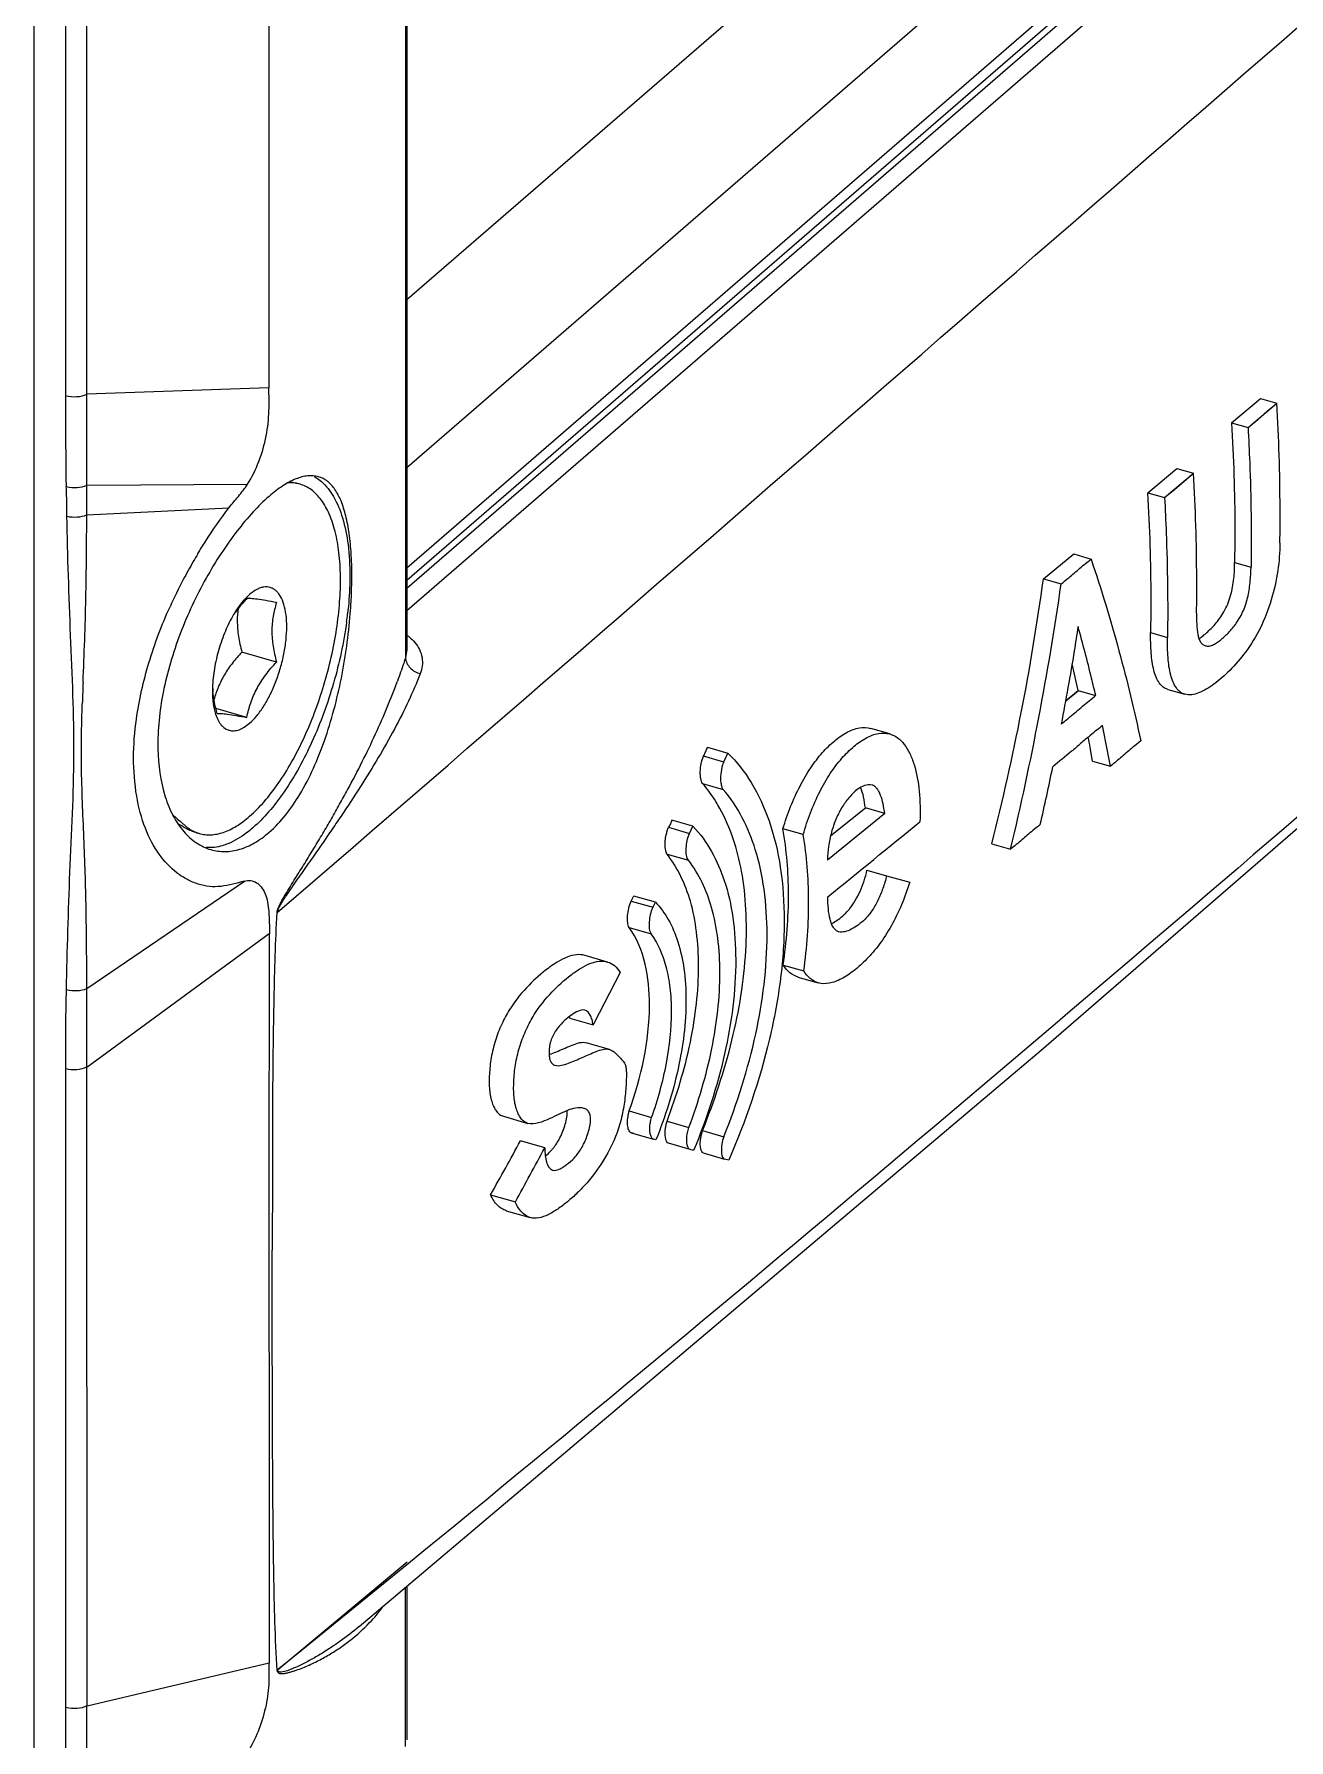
# Model space of a CAD drawing. Header units: millimetres. Extents: x 0 to 3564, y 0 to 2520.
# Drawn here: x 1889.78 to 1924.06, y 1942.42 to 1989.01 of the extents above; entities that cross this region are included whole.
import ezdxf

# ---------------------------------------------------------------- set-up
doc = ezdxf.new("R2010")
doc.units = ezdxf.units.MM
doc.layers.get('0').update_dxf_attribs({"lineweight": 13})

msp = doc.modelspace()

# ---------------------------------------------------------------- linework, layer by layer
for p, q in [((1890.65, 1979.136), (1890.649, 2070.501)), ((1891.223, 1979.179), (1891.224, 2070.544)), ((1889.782, 1934.099), (1889.782, 2070.065)), ((1896.199, 2069.657), (1896.196, 1979.356)), ((1899.929, 2064.351), (1899.928, 1971.985)), ((1899.961, 2064.53), (1899.961, 1972.196)), ((1899.961, 1977.175), (1949.829, 2020.363)), ((1952.45, 2019.886), (1899.961, 1974.428)), ((1899.961, 1974.097), (1952.691, 2019.763)), ((1952.475, 2019.348), (1899.961, 1973.868)), ((1899.961, 1973.266), (1953.007, 2019.207)), ((1899.961, 1981.763), (1943.091, 2019.116)), ((1896.196, 1979.356), (1891.223, 1979.179)), ((1891.224, 1976.695), (1891.223, 1979.179)), ((1922.492, 1978.398), (1923.284, 1979.063)), ((1922.941, 1978.268), (1923.729, 1978.935)), ((1923.284, 1979.063), (1923.729, 1978.935)), ((1922.492, 1978.398), (1922.941, 1978.269)), ((1920.2, 1976.485), (1920.998, 1977.149)), ((1920.661, 1976.352), (1921.455, 1977.017)), ((1920.998, 1977.149), (1921.455, 1977.017)), ((1891.224, 1976.695), (1895.61, 1976.718)), ((1897.045, 1976.719), (1896.916, 1976.757)), ((1891.221, 1975.881), (1895.104, 1976.075)), ((1920.2, 1976.485), (1920.661, 1976.352)), ((1917.355, 1974.134), (1918.179, 1974.813)), ((1918.179, 1974.813), (1918.655, 1974.676)), ((1922.576, 1974.581), (1923.023, 1974.452)), ((1917.355, 1974.134), (1917.837, 1973.995)), ((1895.668, 1973.706), (1895.575, 1973.618)), ((1920.281, 1972.669), (1920.742, 1972.536)), ((1896.403, 1971.862), (1895.457, 1972.135)), ((1899.961, 1972.196), (1899.928, 1971.985)), ((1918.304, 1971.087), (1918.136, 1971.816)), ((1917.955, 1970.801), (1918.304, 1971.087)), ((1917.96, 1970.799), (1918.309, 1971.086)), ((1918.304, 1971.087), (1918.779, 1970.95)), ((1920.747, 1971.116), (1921.216, 1970.981)), ((1895.591, 1970.347), (1894.748, 1970.591)), ((1913.155, 1969.896), (1912.637, 1970.046)), ((1908.179, 1969.535), (1908.735, 1969.375)), ((1918.693, 1969.157), (1918.631, 1969.525)), ((1908.618, 1969.127), (1908.066, 1969.286)), ((1918.693, 1969.157), (1919.183, 1969.016)), ((1908.04, 1968.546), (1908.603, 1968.383)), ((1913.016, 1967.727), (1911.454, 1966.453)), ((1911.543, 1967.121), (1912.488, 1967.879)), ((1911.549, 1967.12), (1912.493, 1967.878)), ((1913.016, 1967.727), (1912.488, 1967.879)), ((1894.291, 1967.178), (1894.161, 1967.215)), ((1907.109, 1967.347), (1907.685, 1967.18)), ((1907.779, 1967.375), (1907.205, 1967.541)), ((1907.685, 1967.18), (1907.779, 1967.375)), ((1910.791, 1967.149), (1910.238, 1967.308)), ((1915.946, 1966.898), (1916.456, 1966.751)), ((1907.071, 1966.614), (1907.653, 1966.446)), ((1891.222, 1962.944), (1895.527, 1965.878)), ((1912.533, 1966.177), (1913.065, 1966.024)), ((1913.065, 1966.024), (1913.699, 1965.851)), ((1906.095, 1965.333), (1906.689, 1965.162)), ((1906.757, 1965.298), (1906.16, 1965.47)), ((1891.218, 1960.794), (1896.204, 1964.444)), ((1906.036, 1964.611), (1906.641, 1964.436)), ((1905.448, 1963.668), (1904.832, 1963.846)), ((1910.246, 1963.586), (1910.807, 1963.424)), ((1905.789, 1963.384), (1905.067, 1961.985)), ((1910.648, 1963.257), (1911.2, 1963.098)), ((1891.222, 1960.792), (1891.222, 1962.944)), ((1904.412, 1962.138), (1904.408, 1962.179)), ((1904.412, 1962.138), (1905.049, 1961.954)), ((1905.067, 1961.985), (1905.049, 1961.954)), ((1905.495, 1961.28), (1904.865, 1961.462)), ((1890.651, 1943.301), (1890.647, 1960.749)), ((1891.231, 1943.342), (1891.218, 1960.794)), ((1902.602, 1959.453), (1903.27, 1959.26)), ((1906.036, 1959.599), (1906.651, 1959.422)), ((1907.05, 1959.236), (1907.071, 1959.321)), ((1907.071, 1959.321), (1907.668, 1959.148)), ((1906.09, 1959.004), (1906.701, 1958.828)), ((1906.16, 1958.985), (1906.09, 1959.004)), ((1906.769, 1958.809), (1906.701, 1958.828)), ((1908.017, 1958.977), (1908.04, 1959.062)), ((1908.04, 1959.062), (1908.623, 1958.894)), ((1903.732, 1958.591), (1903.068, 1958.783)), ((1907.702, 1958.547), (1907.109, 1958.718)), ((1907.797, 1958.52), (1907.702, 1958.547)), ((1908.06, 1958.451), (1908.641, 1958.283)), ((1908.757, 1958.251), (1908.641, 1958.283)), ((1902.253, 1957.311), (1902.928, 1957.116)), ((1902.678, 1956.875), (1903.336, 1956.686)), ((1896.195, 1955.797), (1896.196, 1955.172)), ((1896.197, 1955.798), (1896.197, 1955.117)), ((1896.287, 1955.117), (1896.288, 1955.676)), ((1896.288, 1955.117), (1896.288, 1955.797)), ((1896.288, 1955.676), (1896.288, 1955.797)), ((1896.196, 1955.172), (1896.196, 1955.116)), ((1899.973, 1947.271), (1896.423, 1944.319)), ((1900.008, 1947.237), (1898.356, 1945.89)), ((1899.928, 1942.242), (1899.928, 1946.587)), ((1899.96, 1946.614), (1899.96, 1942.42)), ((1898.356, 1945.89), (1897.073, 1944.849)), ((1898.663, 1945.517), (1898.662, 1945.516)), ((1897.073, 1944.849), (1896.422, 1944.323)), ((1896.201, 1944.52), (1891.231, 1943.342)), ((1891.22, 1940.633), (1891.224, 1943.345))]:
    msp.add_line(p, q)
for points in [[(1898.662, 1945.516), (1917.287, 1961.263), (1940.703, 1981.539)], [(1922.941, 1978.268), (1923.206, 1978.49), (1923.464, 1978.713), (1923.729, 1978.935)], [(1920.661, 1976.352), (1920.929, 1976.573), (1921.187, 1976.797), (1921.455, 1977.017)]]:
    msp.add_lwpolyline(points)
for centre, radius, start, end in [((1669.922, 1977.054), 221.302, 359.69628, 359.90705), ((1896.785, 1975.815), 0.941, 73.9237, 82.0258), ((1906.767, 1967.31), 14.593, 149.0273, 150.0021), ((1906.667, 1967.366), 14.479, 149.9978, 152.2207), ((1905.956, 1967.732), 13.679, 152.1863, 155.6434), ((1897.706, 1972.984), 2.375, 171.7871, 180.0186), ((1884.425, 1974.29), 14.038, 355.456, 356.8494), ((1897.931, 1971.563), 3.135, 147.8011, 149.3992), ((1897.919, 1971.287), 3.273, 143.6375, 145.2029), ((1887.917, 1974.371), 10.496, 352.2728, 353.4771), ((1999.809, 1967.017), 108.774, 177.73616, 178.02341), ((1897.858, 1971.068), 3.205, 177.996, 179.9756), ((1897.349, 1971.315), 2.696, 182.7691, 185.1945), ((1897.444, 1971.323), 2.791, 185.1885, 185.7299), ((1878.523, 1961.681), 41.316, 10.2261, 11.7986), ((1903.278, 1966.861), 15.583, 9.845, 10.9197), ((1785.932, 2026.953), 135.63, 334.76395, 334.87953), ((1842.81, 1984.375), 76.362, 347.17295, 348.38505), ((1894.551, 1968.08), 0.938, 245.8876, 253.8828), ((1374.256, 2626.46), 851.78, 309.100541, 309.3194), ((1859.172, 1988.994), 53.158, 333.3639, 333.5276), ((1910.819, 1966.134), 1.601, 305.4505, 312.8928), ((1910.837, 1966.112), 1.573, 312.9416, 320.6883), ((2504.938, 1955.611), 608.65, 179.668935, 179.801614), ((1622.787, 2110.771), 319.514, 331.25558, 331.55684), ((2725.36, 1954.849), 829.073, 179.801694, 179.934502), ((1895.458, 1948.938), 4.813, 316.4678, 322.9949)]:
    msp.add_arc(centre, radius, start, end)
for points, knots in [([(1896.42, 1965.019), (1907.494, 1974.561), (1929.257, 1993.592), (1951.202, 2012.412), (1961.981, 2021.797)], [0, 0, 0, 0, 0.505642, 1, 1, 1, 1]), ([(1953.226, 1993.083), (1948.873, 1989.142), (1940.111, 1981.338), (1926.853, 1969.799), (1913.516, 1958.399), (1904.531, 1950.93), (1900.008, 1947.237)], [0, 0, 0, 0, 0.250755, 0.501046, 0.750609, 1, 1, 1, 1]), ([(1952.725, 1990.119), (1952.725, 1987.961), (1952.549, 1983.53), (1951.817, 1976.781), (1950.623, 1969.853), (1948.986, 1962.868), (1946.937, 1955.951), (1944.512, 1949.227), (1941.754, 1942.814), (1938.712, 1936.827), (1935.442, 1931.371), (1932, 1926.544), (1928.446, 1922.427), (1924.841, 1919.092), (1921.239, 1916.595), (1917.69, 1914.981), (1914.749, 1914.408), (1912.539, 1914.467), (1911.488, 1914.658), (1910.98, 1914.791)], [0, 0, 0, 0, 0.069479, 0.142599, 0.218345, 0.295649, 0.373382, 0.450412, 0.525621, 0.597945, 0.66641, 0.73017, 0.788559, 0.84115, 0.887857, 0.929064, 0.965806, 0.983089, 1, 1, 1, 1]), ([(1955.253, 1989.812), (1955.24, 1986.823), (1954.89, 1980.662), (1953.532, 1971.311), (1951.363, 1961.796), (1948.453, 1952.418), (1944.891, 1943.472), (1940.793, 1935.241), (1936.947, 1929.042), (1933.686, 1924.676), (1931.252, 1921.813), (1928.788, 1919.303), (1926.314, 1917.166), (1923.847, 1915.419), (1921.405, 1914.075), (1919.005, 1913.148), (1916.664, 1912.648), (1914.4, 1912.585), (1912.238, 1912.967), (1910.203, 1913.791), (1908.319, 1915.046), (1906.603, 1916.712), (1905.064, 1918.771), (1903.712, 1921.205), (1902.553, 1923.994), (1901.596, 1927.117), (1901.114, 1929.326), (1900.904, 1930.478)], [0, 0, 0, 0, 0.076465, 0.157645, 0.241524, 0.325929, 0.408671, 0.487642, 0.560938, 0.594967, 0.627031, 0.657019, 0.684869, 0.710582, 0.734236, 0.756007, 0.776187, 0.795201, 0.813591, 0.831977, 0.850979, 0.871144, 0.892894, 0.916525, 0.942214, 0.97004, 1, 1, 1, 1]), ([(1910.984, 1914.787), (1911.488, 1914.642), (1912.532, 1914.427), (1914.732, 1914.318), (1917.667, 1914.83), (1921.216, 1916.38), (1924.822, 1918.819), (1928.434, 1922.102), (1931.997, 1926.173), (1935.454, 1930.962), (1938.742, 1936.387), (1941.805, 1942.352), (1944.586, 1948.751), (1947.037, 1955.469), (1949.112, 1962.388), (1950.776, 1969.382), (1951.998, 1976.328), (1952.757, 1983.099), (1952.951, 1987.548), (1952.96, 1989.717)], [0, 0, 0, 0, 0.016924, 0.034174, 0.070738, 0.111676, 0.158085, 0.210392, 0.268537, 0.332113, 0.400462, 0.472745, 0.547989, 0.62513, 0.703046, 0.780599, 0.856652, 0.930128, 1, 1, 1, 1]), ([(1895.61, 1976.718), (1895.734, 1976.913), (1895.942, 1977.343), (1896.138, 1978.022), (1896.213, 1978.705), (1896.197, 1979.145), (1896.197, 1979.356)], [0, 0, 0, 0, 0.253033, 0.518637, 0.769341, 1, 1, 1, 1]), ([(1890.648, 1979.136), (1890.746, 1979.111), (1890.943, 1979.098), (1891.139, 1979.138), (1891.223, 1979.179)], [0, 0, 0, 0, 0.517437, 1, 1, 1, 1]), ([(1890.664, 1976.653), (1890.661, 1976.86), (1890.65, 1977.688), (1890.649, 1978.516), (1890.648, 1979.136)], [0, 0, 0, 0, 0.250519, 1, 1, 1, 1]), ([(1923.812, 1975.118), (1923.817, 1975.434), (1923.823, 1976.706), (1923.784, 1977.979), (1923.729, 1978.935)], [0, 0, 0, 0, 0.247984, 1, 1, 1, 1]), ([(1922.581, 1974.579), (1922.588, 1974.894), (1922.599, 1976.167), (1922.557, 1977.441), (1922.497, 1978.397)], [0, 0, 0, 0, 0.247656, 1, 1, 1, 1]), ([(1922.941, 1978.269), (1922.959, 1977.948), (1923.02, 1976.677), (1923.036, 1975.404), (1923.023, 1974.452)], [0, 0, 0, 0, 0.252117, 1, 1, 1, 1]), ([(1921.536, 1973.201), (1921.54, 1973.517), (1921.546, 1974.789), (1921.508, 1976.062), (1921.455, 1977.018)], [0, 0, 0, 0, 0.24803, 1, 1, 1, 1]), ([(1890.676, 1975.846), (1890.674, 1975.913), (1890.671, 1976.047), (1890.673, 1976.249), (1890.671, 1976.451), (1890.663, 1976.586), (1890.662, 1976.653)], [0, 0, 0, 0, 0.250042, 0.498825, 0.74863, 1, 1, 1, 1]), ([(1890.664, 1976.653), (1890.759, 1976.63), (1890.95, 1976.618), (1891.14, 1976.657), (1891.224, 1976.695)], [0, 0, 0, 0, 0.513677, 1, 1, 1, 1]), ([(1895.105, 1976.075), (1895.187, 1976.182), (1895.367, 1976.386), (1895.536, 1976.601), (1895.61, 1976.718)], [0, 0, 0, 0, 0.494306, 1, 1, 1, 1]), ([(1895.668, 1967.649), (1895.809, 1967.771), (1896.087, 1968.054), (1896.467, 1968.551), (1896.828, 1969.132), (1897.161, 1969.783), (1897.456, 1970.489), (1897.707, 1971.231), (1897.908, 1971.991), (1898.052, 1972.749), (1898.137, 1973.488), (1898.161, 1974.188), (1898.123, 1974.832), (1898.023, 1975.404), (1897.865, 1975.892), (1897.68, 1976.231), (1897.502, 1976.442), (1897.361, 1976.566), (1897.209, 1976.661), (1897.1, 1976.703), (1897.045, 1976.719)], [0, 0, 0, 0, 0.055389, 0.117513, 0.185555, 0.258364, 0.334558, 0.412611, 0.49092, 0.567871, 0.641906, 0.711591, 0.77569, 0.833268, 0.883821, 0.927483, 0.94707, 0.965448, 0.982953, 1, 1, 1, 1]), ([(1897.55, 1976.922), (1897.457, 1976.949), (1897.242, 1976.963), (1896.908, 1976.868), (1896.551, 1976.671), (1896.319, 1976.49), (1896.199, 1976.386)], [0, 0, 0, 0, 0.193042, 0.415759, 0.683355, 1, 1, 1, 1]), ([(1896.915, 1976.747), (1896.848, 1976.756), (1896.779, 1976.759), (1896.71, 1976.754), (1896.709, 1976.754)], [0, 0, 0, 0, 0.2256042, 0.229394, 0.229394, 0.229394, 0.229394]), ([(1897.428, 1976.933), (1897.446, 1976.923), (1897.517, 1976.882), (1897.584, 1976.833), (1897.631, 1976.792)], [0, 0, 0, 0, 0.244986, 1, 1, 1, 1]), ([(1898.442, 1973.519), (1898.465, 1973.949), (1898.472, 1974.569), (1898.399, 1975.35), (1898.31, 1975.836), (1898.184, 1976.244), (1898.02, 1976.569), (1897.811, 1976.805), (1897.637, 1976.897), (1897.55, 1976.922)], [0, 0, 0, 0, 0.348889, 0.500493, 0.634048, 0.748625, 0.845063, 0.926571, 1, 1, 1, 1]), ([(1897.631, 1976.792), (1897.763, 1976.677), (1898.001, 1976.363), (1898.237, 1975.769), (1898.379, 1975.036), (1898.407, 1974.503), (1898.407, 1974.219)], [0, 0, 0, 0, 0.190928, 0.419831, 0.690629, 1, 1, 1, 1]), ([(1896.199, 1976.386), (1896.047, 1976.254), (1895.742, 1975.952), (1895.137, 1975.228), (1894.429, 1974.132), (1893.735, 1972.653), (1893.268, 1971.084), (1893.105, 1969.57), (1893.253, 1968.413), (1893.557, 1967.663), (1893.846, 1967.229), (1894.197, 1966.909), (1894.472, 1966.778), (1894.61, 1966.738)], [0, 0, 0, 0, 0.054654, 0.116543, 0.25651, 0.408306, 0.559667, 0.699644, 0.820195, 0.872192, 0.918792, 0.960861, 1, 1, 1, 1]), ([(1894.255, 1974.82), (1894.322, 1974.933), (1894.588, 1975.362), (1894.877, 1975.778), (1895.105, 1976.075)], [0, 0, 0, 0, 0.259348, 1, 1, 1, 1]), ([(1920.286, 1972.667), (1920.292, 1972.983), (1920.303, 1974.255), (1920.263, 1975.528), (1920.205, 1976.484)], [0, 0, 0, 0, 0.247754, 1, 1, 1, 1]), ([(1920.661, 1976.352), (1920.679, 1976.032), (1920.738, 1974.761), (1920.755, 1973.488), (1920.742, 1972.536)], [0, 0, 0, 0, 0.252061, 1, 1, 1, 1]), ([(1890.666, 1962.917), (1890.688, 1963.987), (1890.744, 1966.125), (1890.927, 1969.348), (1890.77, 1972.588), (1890.699, 1974.759), (1890.676, 1975.846)], [0, 0, 0, 0, 0.248199, 0.496083, 0.747923, 1, 1, 1, 1]), ([(1890.68, 1975.845), (1890.771, 1975.823), (1890.956, 1975.812), (1891.138, 1975.847), (1891.221, 1975.881)], [0, 0, 0, 0, 0.51182, 1, 1, 1, 1]), ([(1891.12, 1971.314), (1891.135, 1971.695), (1891.167, 1972.457), (1891.207, 1973.979), (1891.217, 1975.121), (1891.221, 1975.881)], [0, 0, 0, 0, 0.250283, 0.500895, 1, 1, 1, 1]), ([(1923.812, 1975.118), (1923.809, 1974.865), (1923.771, 1974.337), (1923.595, 1973.548), (1923.3, 1972.793), (1922.907, 1972.147), (1922.472, 1971.642), (1922.1, 1971.315), (1921.808, 1971.117), (1921.554, 1970.987), (1921.337, 1970.946), (1921.216, 1970.981)], [0, 0, 0, 0, 0.144121, 0.300103, 0.458536, 0.603367, 0.72832, 0.836456, 0.884738, 0.928278, 1, 1, 1, 1]), ([(1917.836, 1973.995), (1917.905, 1974.052), (1918.028, 1974.148), (1918.196, 1974.291), (1918.394, 1974.468), (1918.552, 1974.59), (1918.655, 1974.676)], [0, 0, 0, 0, 0.252038, 0.438543, 0.623127, 1, 1, 1, 1]), ([(1918.655, 1974.676), (1918.931, 1973.847), (1919.433, 1972.203), (1919.836, 1970.532), (1920.009, 1969.706)], [0, 0, 0, 0, 0.508788, 1, 1, 1, 1]), ([(1898.407, 1974.219), (1898.407, 1974.135), (1898.401, 1973.787), (1898.375, 1973.441), (1898.345, 1973.179)], [0, 0, 0, 0, 0.241217, 1, 1, 1, 1]), ([(1921.776, 1972.306), (1921.806, 1972.297), (1921.874, 1972.293), (1921.977, 1972.324), (1922.082, 1972.383), (1922.23, 1972.494), (1922.419, 1972.668), (1922.64, 1972.932), (1922.834, 1973.269), (1922.951, 1973.663), (1923.008, 1974.063), (1923.021, 1974.325), (1923.023, 1974.452)], [0, 0, 0, 0, 0.034637, 0.07363, 0.118514, 0.168485, 0.278857, 0.404362, 0.550487, 0.708453, 0.858915, 1, 1, 1, 1]), ([(1922.04, 1972.892), (1922.132, 1972.998), (1922.261, 1973.176), (1922.393, 1973.447), (1922.469, 1973.676), (1922.521, 1973.91), (1922.556, 1974.139), (1922.574, 1974.362), (1922.575, 1974.509), (1922.576, 1974.581)], [0, 0, 0, 0, 0.230809, 0.36179, 0.497358, 0.630103, 0.757695, 0.880683, 1, 1, 1, 1]), ([(1896.683, 1972.828), (1896.683, 1972.936), (1896.672, 1973.141), (1896.618, 1973.421), (1896.539, 1973.619), (1896.457, 1973.743), (1896.389, 1973.814), (1896.315, 1973.867), (1896.233, 1973.902), (1896.145, 1973.917), (1896.054, 1973.912), (1895.959, 1973.888), (1895.823, 1973.828), (1895.729, 1973.759), (1895.668, 1973.706)], [0, 0, 0, 0, 0.176286, 0.330449, 0.460858, 0.517768, 0.569981, 0.618683, 0.665488, 0.712273, 0.760915, 0.81303, 0.86984, 1, 1, 1, 1]), ([(1915.946, 1966.898), (1916.241, 1968.088), (1916.786, 1970.486), (1917.183, 1972.914), (1917.355, 1974.134)], [0, 0, 0, 0, 0.498625, 1, 1, 1, 1]), ([(1916.456, 1966.751), (1916.742, 1967.944), (1917.255, 1970.35), (1917.662, 1972.775), (1917.837, 1973.995)], [0, 0, 0, 0, 0.498856, 1, 1, 1, 1]), ([(1892.575, 1970.304), (1892.648, 1970.825), (1892.89, 1971.873), (1893.27, 1972.877), (1893.494, 1973.373)], [0, 0, 0, 0, 0.491388, 1, 1, 1, 1]), ([(1895.575, 1973.618), (1895.521, 1973.563), (1895.415, 1973.439), (1895.323, 1973.305), (1895.278, 1973.233)], [0, 0, 0, 0, 0.475902, 1, 1, 1, 1]), ([(1895.591, 1973.595), (1895.563, 1973.565), (1895.456, 1973.447), (1895.355, 1973.324), (1895.284, 1973.228)], [0, 0, 0, 0, 0.251913, 1, 1, 1, 1]), ([(1896.403, 1973.486), (1896.305, 1973.505), (1896.128, 1973.537), (1895.894, 1973.575), (1895.721, 1973.595), (1895.627, 1973.598), (1895.591, 1973.595)], [0, 0, 0, 0, 0.362375, 0.657213, 0.867114, 1, 1, 1, 1]), ([(1896.403, 1973.486), (1896.364, 1973.363), (1896.299, 1973.108), (1896.277, 1972.844), (1896.277, 1972.71)], [0, 0, 0, 0, 0.489925, 1, 1, 1, 1]), ([(1895.232, 1973.159), (1895.147, 1973.014), (1894.993, 1972.703), (1894.818, 1972.208), (1894.699, 1971.695), (1894.661, 1971.349), (1894.655, 1971.18)], [0, 0, 0, 0, 0.242183, 0.499273, 0.75672, 1, 1, 1, 1]), ([(1895.331, 1972.983), (1895.331, 1972.843), (1895.356, 1972.556), (1895.419, 1972.276), (1895.457, 1972.135)], [0, 0, 0, 0, 0.490548, 1, 1, 1, 1]), ([(1895.668, 1970.191), (1895.74, 1970.253), (1895.88, 1970.402), (1896.068, 1970.667), (1896.241, 1970.98), (1896.392, 1971.329), (1896.517, 1971.701), (1896.61, 1972.083), (1896.668, 1972.459), (1896.683, 1972.707), (1896.683, 1972.828)], [0, 0, 0, 0, 0.09859, 0.211371, 0.335842, 0.468575, 0.605586, 0.742619, 0.875421, 1, 1, 1, 1]), ([(1898.317, 1972.96), (1898.241, 1972.395), (1897.999, 1971.276), (1897.429, 1969.711), (1896.795, 1968.543), (1896.216, 1967.78), (1895.911, 1967.467), (1895.757, 1967.334)], [0, 0, 0, 0, 0.271935, 0.543862, 0.792662, 0.902454, 1, 1, 1, 1]), ([(1896.198, 1967.206), (1896.536, 1967.498), (1897.138, 1968.3), (1897.771, 1969.748), (1898.209, 1971.416), (1898.372, 1972.589), (1898.419, 1973.178)], [0, 0, 0, 0, 0.206076, 0.454189, 0.727184, 1, 1, 1, 1]), ([(1918.299, 1972.832), (1918.264, 1972.609), (1918.124, 1971.719), (1917.965, 1970.832), (1917.838, 1970.169)], [0, 0, 0, 0, 0.250378, 1, 1, 1, 1]), ([(1918.78, 1970.95), (1918.743, 1971.106), (1918.593, 1971.736), (1918.429, 1972.363), (1918.299, 1972.832)], [0, 0, 0, 0, 0.247727, 1, 1, 1, 1]), ([(1921.536, 1973.201), (1921.534, 1973.099), (1921.535, 1972.903), (1921.555, 1972.666), (1921.596, 1972.503), (1921.639, 1972.407), (1921.7, 1972.338), (1921.75, 1972.313), (1921.776, 1972.306)], [0, 0, 0, 0, 0.315036, 0.600503, 0.724285, 0.83021, 0.919402, 1, 1, 1, 1]), ([(1921.738, 1972.601), (1921.764, 1972.621), (1921.871, 1972.712), (1921.97, 1972.812), (1922.04, 1972.892)], [0, 0, 0, 0, 0.234992, 1, 1, 1, 1]), ([(1896.277, 1972.71), (1896.277, 1972.57), (1896.302, 1972.283), (1896.365, 1972.003), (1896.403, 1971.862)], [0, 0, 0, 0, 0.49054, 1, 1, 1, 1]), ([(1899.961, 1972.602), (1899.982, 1972.586), (1900.062, 1972.524), (1900.135, 1972.453), (1900.182, 1972.395)], [0, 0, 0, 0, 0.260764, 1, 1, 1, 1]), ([(1900.182, 1972.395), (1900.28, 1972.277), (1900.422, 1971.995), (1900.385, 1971.679), (1900.33, 1971.544)], [0, 0, 0, 0, 0.512534, 1, 1, 1, 1]), ([(1920.747, 1971.116), (1920.702, 1971.129), (1920.612, 1971.174), (1920.507, 1971.293), (1920.424, 1971.452), (1920.362, 1971.647), (1920.319, 1971.871), (1920.287, 1972.215), (1920.277, 1972.484), (1920.281, 1972.669)], [0, 0, 0, 0, 0.081705, 0.171461, 0.27508, 0.394236, 0.5284, 0.675702, 1, 1, 1, 1]), ([(1921.216, 1970.981), (1921.171, 1970.994), (1921.08, 1971.039), (1920.973, 1971.159), (1920.888, 1971.318), (1920.798, 1971.593), (1920.744, 1972.006), (1920.739, 1972.352), (1920.742, 1972.536)], [0, 0, 0, 0, 0.082161, 0.172431, 0.276488, 0.395872, 0.677288, 1, 1, 1, 1]), ([(1921.602, 1972.504), (1921.614, 1972.511), (1921.66, 1972.541), (1921.705, 1972.574), (1921.738, 1972.601)], [0, 0, 0, 0, 0.239317, 1, 1, 1, 1]), ([(1895.457, 1972.135), (1895.367, 1972.039), (1895.196, 1971.841), (1894.976, 1971.522), (1894.807, 1971.185), (1894.728, 1970.95), (1894.695, 1970.832)], [0, 0, 0, 0, 0.259382, 0.513344, 0.760181, 1, 1, 1, 1]), ([(1895.591, 1970.347), (1895.619, 1970.483), (1895.673, 1970.686), (1895.775, 1970.949), (1895.901, 1971.211), (1896.105, 1971.523), (1896.299, 1971.751), (1896.403, 1971.862)], [0, 0, 0, 0, 0.238591, 0.360572, 0.484671, 0.738997, 1, 1, 1, 1]), ([(1899.928, 1971.985), (1899.912, 1971.932), (1899.842, 1971.716), (1899.767, 1971.503), (1899.708, 1971.342)], [0, 0, 0, 0, 0.245476, 1, 1, 1, 1]), ([(1899.928, 1971.985), (1899.93, 1971.881), (1900.035, 1971.673), (1900.228, 1971.571), (1900.33, 1971.544)], [0, 0, 0, 0, 0.497601, 1, 1, 1, 1]), ([(1900.33, 1971.544), (1900.232, 1971.292), (1900.011, 1970.78), (1899.625, 1970.017), (1899.183, 1969.239), (1898.693, 1968.448), (1898.255, 1967.783), (1897.888, 1967.242), (1897.602, 1966.828), (1897.358, 1966.48), (1897.16, 1966.197), (1897.009, 1965.981), (1896.855, 1965.762), (1896.727, 1965.576), (1896.625, 1965.422), (1896.548, 1965.3), (1896.485, 1965.192), (1896.442, 1965.097), (1896.423, 1965.044), (1896.42, 1965.016)], [0, 0, 0, 0, 0.10664, 0.218885, 0.336273, 0.458286, 0.584621, 0.649409, 0.715327, 0.782471, 0.816561, 0.851056, 0.886049, 0.921745, 0.940007, 0.958738, 0.978333, 0.988986, 1, 1, 1, 1]), ([(1894.653, 1971.07), (1894.653, 1970.955), (1894.665, 1970.742), (1894.708, 1970.531), (1894.739, 1970.437)], [0, 0, 0, 0, 0.535787, 1, 1, 1, 1]), ([(1894.779, 1970.456), (1894.766, 1970.505), (1894.717, 1970.699), (1894.681, 1970.896), (1894.667, 1971.044)], [0, 0, 0, 0, 0.254105, 1, 1, 1, 1]), ([(1896.42, 1965.016), (1896.419, 1965.065), (1896.455, 1965.158), (1896.516, 1965.284), (1896.582, 1965.402), (1896.67, 1965.552), (1896.781, 1965.733), (1896.913, 1965.946), (1897.044, 1966.155), (1897.215, 1966.43), (1897.424, 1966.77), (1897.668, 1967.175), (1897.902, 1967.575), (1898.128, 1967.972), (1898.413, 1968.492), (1898.745, 1969.13), (1899.108, 1969.884), (1899.429, 1970.618), (1899.62, 1971.103), (1899.708, 1971.342)], [0, 0, 0, 0, 0.020492, 0.040226, 0.059057, 0.077384, 0.113152, 0.148182, 0.182708, 0.216837, 0.284102, 0.350187, 0.41516, 0.479034, 0.541797, 0.663865, 0.781094, 0.893215, 1, 1, 1, 1]), ([(1917.838, 1970.169), (1917.917, 1970.234), (1918.058, 1970.344), (1918.252, 1970.508), (1918.479, 1970.712), (1918.661, 1970.852), (1918.779, 1970.95)], [0, 0, 0, 0, 0.252112, 0.438587, 0.623046, 1, 1, 1, 1]), ([(1891.222, 1962.944), (1891.22, 1963.592), (1891.214, 1964.561), (1891.189, 1965.852), (1891.143, 1967.149), (1891.078, 1968.454), (1891.07, 1969.772), (1891.089, 1970.436), (1891.1, 1970.769)], [0, 0, 0, 0, 0.248111, 0.371538, 0.495066, 0.745367, 0.872239, 1, 1, 1, 1]), ([(1894.779, 1970.456), (1894.815, 1970.459), (1894.909, 1970.456), (1895.082, 1970.436), (1895.317, 1970.398), (1895.493, 1970.366), (1895.591, 1970.347)], [0, 0, 0, 0, 0.132885, 0.342787, 0.637625, 1, 1, 1, 1]), ([(1895.527, 1965.878), (1895.422, 1965.849), (1895.211, 1965.79), (1894.892, 1965.725), (1894.569, 1965.718), (1894.257, 1965.787), (1893.96, 1965.913), (1893.578, 1966.161), (1893.153, 1966.618), (1892.779, 1967.342), (1892.462, 1968.582), (1892.478, 1969.609), (1892.575, 1970.304)], [0, 0, 0, 0, 0.050778, 0.101473, 0.150737, 0.199342, 0.248672, 0.299702, 0.409482, 0.533551, 0.674157, 1, 1, 1, 1]), ([(1894.739, 1970.437), (1894.757, 1970.38), (1894.799, 1970.276), (1894.885, 1970.142), (1894.99, 1970.045), (1895.111, 1969.989), (1895.246, 1969.978), (1895.387, 1970.01), (1895.531, 1970.082), (1895.622, 1970.151), (1895.668, 1970.191)], [0, 0, 0, 0, 0.147639, 0.276665, 0.390709, 0.496421, 0.602751, 0.718439, 0.849813, 1, 1, 1, 1]), ([(1910.238, 1967.308), (1910.298, 1967.513), (1910.436, 1967.91), (1910.689, 1968.467), (1910.977, 1968.964), (1911.295, 1969.381), (1911.628, 1969.71), (1911.966, 1969.948), (1912.306, 1970.08), (1912.537, 1970.075), (1912.637, 1970.046)], [0, 0, 0, 0, 0.163788, 0.322366, 0.470204, 0.604208, 0.723979, 0.829147, 0.919833, 1, 1, 1, 1]), ([(1918.966, 1970.129), (1918.852, 1970.034), (1918.649, 1969.875), (1918.368, 1969.639), (1918.041, 1969.345), (1917.779, 1969.143), (1917.608, 1969.001)], [0, 0, 0, 0, 0.252057, 0.438601, 0.62308, 1, 1, 1, 1]), ([(1908.066, 1969.286), (1908.076, 1969.307), (1908.095, 1969.348), (1908.126, 1969.409), (1908.154, 1969.472), (1908.169, 1969.514), (1908.179, 1969.535)], [0, 0, 0, 0, 0.250866, 0.502382, 0.7517, 1, 1, 1, 1]), ([(1910.791, 1967.149), (1910.905, 1967.551), (1911.121, 1968.127), (1911.512, 1968.809), (1911.826, 1969.227), (1912.157, 1969.557), (1912.49, 1969.796), (1912.827, 1969.931), (1913.056, 1969.925), (1913.155, 1969.896)], [0, 0, 0, 0, 0.322649, 0.470817, 0.605251, 0.724832, 0.82995, 0.920336, 1, 1, 1, 1]), ([(1913.155, 1969.896), (1913.231, 1969.874), (1913.381, 1969.798), (1913.565, 1969.609), (1913.713, 1969.357), (1913.874, 1968.935), (1913.982, 1968.306), (1913.991, 1967.78), (1913.98, 1967.501)], [0, 0, 0, 0, 0.088014, 0.183896, 0.291789, 0.412487, 0.687861, 1, 1, 1, 1]), ([(1920.009, 1969.706), (1919.939, 1969.648), (1919.816, 1969.55), (1919.645, 1969.406), (1919.445, 1969.227), (1919.286, 1969.103), (1919.183, 1969.016)], [0, 0, 0, 0, 0.251806, 0.438454, 0.623326, 1, 1, 1, 1]), ([(1908.04, 1968.546), (1908.026, 1968.562), (1908.011, 1968.611), (1907.987, 1968.686), (1907.98, 1968.778), (1907.977, 1968.911), (1907.997, 1969.085), (1908.035, 1969.222), (1908.066, 1969.286)], [0, 0, 0, 0, 0.084551, 0.19335, 0.314016, 0.443811, 0.720243, 1, 1, 1, 1]), ([(1908.618, 1969.127), (1908.606, 1969.102), (1908.566, 1968.998), (1908.547, 1968.886), (1908.539, 1968.802)], [0, 0, 0, 0, 0.244723, 1, 1, 1, 1]), ([(1908.734, 1969.375), (1908.978, 1969.136), (1909.428, 1968.554), (1909.911, 1967.489), (1910.21, 1966.211), (1910.305, 1964.76), (1910.199, 1963.185), (1909.785, 1960.965), (1909.217, 1959.322), (1908.757, 1958.251)], [0, 0, 0, 0, 0.087551, 0.186202, 0.297676, 0.422085, 0.557467, 0.701223, 1, 1, 1, 1]), ([(1908.539, 1968.802), (1908.532, 1968.722), (1908.531, 1968.605), (1908.558, 1968.465), (1908.584, 1968.405), (1908.603, 1968.383)], [0, 0, 0, 0, 0.559178, 0.801712, 1, 1, 1, 1]), ([(1908.517, 1967.862), (1908.481, 1967.925), (1908.34, 1968.165), (1908.175, 1968.391), (1908.04, 1968.546)], [0, 0, 0, 0, 0.260504, 1, 1, 1, 1]), ([(1908.623, 1958.894), (1908.985, 1959.805), (1909.563, 1961.617), (1909.858, 1963.921), (1909.755, 1965.619), (1909.466, 1966.992), (1909.011, 1967.915), (1908.603, 1968.383)], [0, 0, 0, 0, 0.297487, 0.574568, 0.699024, 0.81144, 1, 1, 1, 1]), ([(1912.67, 1968.5), (1912.536, 1968.539), (1912.285, 1968.415), (1912.046, 1968.177), (1911.85, 1967.908), (1911.681, 1967.582), (1911.554, 1967.214), (1911.478, 1966.833), (1911.456, 1966.578), (1911.454, 1966.453)], [0, 0, 0, 0, 0.163244, 0.274198, 0.403069, 0.547438, 0.701563, 0.855127, 1, 1, 1, 1]), ([(1912.488, 1967.879), (1912.475, 1967.978), (1912.452, 1968.168), (1912.394, 1968.352), (1912.356, 1968.435)], [0, 0, 0, 0, 0.524368, 1, 1, 1, 1]), ([(1913.016, 1967.727), (1913.005, 1967.814), (1912.978, 1967.981), (1912.925, 1968.18), (1912.865, 1968.319), (1912.813, 1968.403), (1912.749, 1968.468), (1912.696, 1968.493), (1912.67, 1968.5)], [0, 0, 0, 0, 0.298287, 0.572468, 0.69606, 0.808038, 0.907889, 1, 1, 1, 1]), ([(1893.561, 1967.694), (1893.654, 1967.613), (1893.746, 1967.532), (1893.839, 1967.452), (1893.86, 1967.434), (1893.88, 1967.416), (1893.901, 1967.398), (1893.907, 1967.393), (1893.912, 1967.388), (1893.918, 1967.383), (1893.937, 1967.366), (1894.015, 1967.304), (1894.101, 1967.253), (1894.168, 1967.223), (1894.169, 1967.222), (1894.171, 1967.222), (1894.172, 1967.221)], [-1.590172, -1.590172, -1.590172, -1.590172, -0.352048, -0.352048, -0.352048, -0.075454, -0.075454, -0.075454, 0, 0, 0, 0.257186, 1, 1, 1, 1.015978, 1.015978, 1.015978, 1.015978]), ([(1908.04, 1959.062), (1908.361, 1959.867), (1908.901, 1961.473), (1909.236, 1963.525), (1909.248, 1965.078), (1909.104, 1966.403), (1908.811, 1967.334), (1908.517, 1967.862)], [0, 0, 0, 0, 0.286923, 0.558936, 0.684194, 0.800024, 1, 1, 1, 1]), ([(1894.161, 1967.215), (1894.144, 1967.22), (1894.075, 1967.243), (1894.009, 1967.273), (1893.961, 1967.299), (1893.958, 1967.301), (1893.955, 1967.303), (1893.952, 1967.305), (1893.94, 1967.311), (1893.928, 1967.318), (1893.916, 1967.325), (1893.847, 1967.364), (1893.778, 1967.403), (1893.71, 1967.442)], [0, 0, 0, 0, 0.248517, 1, 1, 1, 1.048294, 1.048294, 1.048294, 1.237527, 1.237527, 1.237527, 2.328417, 2.328417, 2.328417, 2.328417]), ([(1894.291, 1967.178), (1894.342, 1967.163), (1894.447, 1967.143), (1894.67, 1967.136), (1894.902, 1967.186), (1895.131, 1967.281), (1895.379, 1967.417), (1895.554, 1967.55), (1895.668, 1967.649)], [0, 0, 0, 0, 0.104628, 0.211655, 0.440749, 0.566666, 0.701517, 1, 1, 1, 1]), ([(1894.61, 1966.738), (1894.735, 1966.702), (1895.002, 1966.666), (1895.414, 1966.733), (1895.824, 1966.916), (1896.076, 1967.1), (1896.198, 1967.206)], [0, 0, 0, 0, 0.226251, 0.46152, 0.717101, 1, 1, 1, 1]), ([(1895.757, 1967.334), (1895.701, 1967.285), (1895.491, 1967.115), (1895.257, 1966.971), (1895.075, 1966.898)], [0, 0, 0, 0, 0.272758, 1, 1, 1, 1]), ([(1907.071, 1966.614), (1907.058, 1966.63), (1907.044, 1966.679), (1907.023, 1966.754), (1907.018, 1966.845), (1907.018, 1966.942), (1907.029, 1967.043), (1907.045, 1967.147), (1907.077, 1967.247), (1907.093, 1967.316), (1907.109, 1967.347)], [0, 0, 0, 0, 0.084984, 0.1938, 0.314518, 0.444278, 0.580367, 0.720792, 0.862782, 1, 1, 1, 1]), ([(1907.205, 1967.541), (1907.189, 1967.509), (1907.169, 1967.438), (1907.125, 1967.38), (1907.109, 1967.347)], [0, 0, 0, 0, 0.494312, 1, 1, 1, 1]), ([(1907.779, 1967.375), (1908.176, 1966.965), (1908.621, 1966.12), (1908.9, 1964.85), (1909, 1963.254), (1908.711, 1961.081), (1908.149, 1959.376), (1907.797, 1958.52)], [0, 0, 0, 0, 0.184679, 0.296368, 0.421088, 0.700478, 1, 1, 1, 1]), ([(1910.246, 1963.586), (1910.335, 1964.23), (1910.443, 1965.474), (1910.338, 1966.722), (1910.238, 1967.308)], [0, 0, 0, 0, 0.522165, 1, 1, 1, 1]), ([(1917.266, 1967.422), (1917.198, 1967.366), (1917.077, 1967.271), (1916.91, 1967.131), (1916.714, 1966.955), (1916.558, 1966.835), (1916.456, 1966.751)], [0, 0, 0, 0, 0.252224, 0.438668, 0.622943, 1, 1, 1, 1]), ([(1895.075, 1966.898), (1895.025, 1966.877), (1894.836, 1966.811), (1894.631, 1966.783), (1894.485, 1966.795)], [0, 0, 0, 0, 0.268569, 1, 1, 1, 1]), ([(1907.653, 1966.446), (1907.639, 1966.463), (1907.618, 1966.51), (1907.594, 1966.621), (1907.592, 1966.712), (1907.595, 1966.775)], [0, 0, 0, 0, 0.200651, 0.443345, 1, 1, 1, 1]), ([(1907.595, 1966.775), (1907.598, 1966.844), (1907.615, 1966.982), (1907.654, 1967.118), (1907.685, 1967.181)], [0, 0, 0, 0, 0.49633, 1, 1, 1, 1]), ([(1910.807, 1963.424), (1910.894, 1964.069), (1910.986, 1965.315), (1910.892, 1966.563), (1910.791, 1967.149)], [0, 0, 0, 0, 0.522664, 1, 1, 1, 1]), ([(1907.071, 1959.321), (1907.334, 1960.022), (1907.662, 1961.086), (1907.891, 1962.516), (1907.951, 1963.528), (1907.899, 1964.466), (1907.697, 1965.524), (1907.367, 1966.239), (1907.071, 1966.614)], [0, 0, 0, 0, 0.29677, 0.43909, 0.573552, 0.69784, 0.810433, 1, 1, 1, 1]), ([(1907.668, 1959.148), (1907.93, 1959.85), (1908.345, 1961.241), (1908.555, 1963.001), (1908.48, 1964.299), (1908.275, 1965.355), (1907.95, 1966.071), (1907.653, 1966.446)], [0, 0, 0, 0, 0.296932, 0.573499, 0.697917, 0.810652, 1, 1, 1, 1]), ([(1895.527, 1965.878), (1895.583, 1965.893), (1895.699, 1965.904), (1895.864, 1965.842), (1895.995, 1965.716), (1896.144, 1965.458), (1896.208, 1965.013), (1896.209, 1964.644), (1896.209, 1964.442)], [0, 0, 0, 0, 0.095585, 0.184719, 0.279835, 0.389298, 0.668218, 1, 1, 1, 1]), ([(1913.699, 1965.851), (1913.572, 1965.433), (1913.331, 1964.838), (1912.887, 1964.156), (1912.544, 1963.749), (1912.194, 1963.433), (1911.853, 1963.204), (1911.522, 1963.069), (1911.296, 1963.07), (1911.2, 1963.098)], [0, 0, 0, 0, 0.330236, 0.480413, 0.614513, 0.732569, 0.836063, 0.924281, 1, 1, 1, 1]), ([(1913.065, 1966.024), (1913.043, 1965.906), (1912.969, 1965.679), (1912.839, 1965.355), (1912.679, 1965.069), (1912.494, 1964.844), (1912.302, 1964.679), (1912.115, 1964.561), (1911.937, 1964.488), (1911.812, 1964.48), (1911.759, 1964.495)], [0, 0, 0, 0, 0.165799, 0.330433, 0.484413, 0.618194, 0.733036, 0.834457, 0.923326, 1, 1, 1, 1]), ([(1912.054, 1965.116), (1912.173, 1965.26), (1912.364, 1965.606), (1912.495, 1965.977), (1912.533, 1966.177)], [0, 0, 0, 0, 0.478938, 1, 1, 1, 1]), ([(1906.036, 1964.611), (1906.024, 1964.628), (1906.009, 1964.675), (1905.997, 1964.752), (1905.99, 1964.841), (1905.995, 1964.971), (1906.021, 1965.139), (1906.064, 1965.272), (1906.095, 1965.333)], [0, 0, 0, 0, 0.086929, 0.193655, 0.314922, 0.444363, 0.719659, 1, 1, 1, 1]), ([(1906.095, 1965.333), (1906.101, 1965.345), (1906.112, 1965.367), (1906.131, 1965.4), (1906.147, 1965.435), (1906.154, 1965.459), (1906.16, 1965.47)], [0, 0, 0, 0, 0.25133, 0.504214, 0.753016, 1, 1, 1, 1]), ([(1911.759, 1964.495), (1911.73, 1964.504), (1911.674, 1964.534), (1911.609, 1964.612), (1911.56, 1964.715), (1911.508, 1964.886), (1911.472, 1965.133), (1911.461, 1965.337), (1911.459, 1965.444)], [0, 0, 0, 0, 0.084551, 0.178703, 0.288071, 0.411618, 0.691067, 1, 1, 1, 1]), ([(1896.325, 1961.889), (1896.329, 1962.147), (1896.347, 1963.19), (1896.377, 1964.232), (1896.42, 1965.016)], [0, 0, 0, 0, 0.247219, 1, 1, 1, 1]), ([(1906.592, 1964.763), (1906.597, 1964.831), (1906.616, 1964.968), (1906.657, 1965.1), (1906.688, 1965.162)], [0, 0, 0, 0, 0.49633, 1, 1, 1, 1]), ([(1906.756, 1965.298), (1906.891, 1965.158), (1907.137, 1964.817), (1907.397, 1964.198), (1907.555, 1963.456), (1907.626, 1962.288), (1907.421, 1960.694), (1907.021, 1959.439), (1906.769, 1958.809)], [0, 0, 0, 0, 0.085992, 0.183776, 0.295109, 0.419806, 0.699952, 1, 1, 1, 1]), ([(1896.204, 1964.444), (1896.201, 1962.282), (1896.195, 1959.399), (1896.195, 1956.517), (1896.195, 1955.797)], [0, 0, 0, 0, 0.750138, 1, 1, 1, 1]), ([(1906.036, 1959.599), (1906.364, 1960.526), (1906.761, 1962.198), (1906.464, 1964.021), (1906.036, 1964.611)], [0, 0, 0, 0, 0.574561, 1, 1, 1, 1]), ([(1906.641, 1964.436), (1906.628, 1964.454), (1906.609, 1964.501), (1906.588, 1964.611), (1906.588, 1964.701), (1906.592, 1964.763)], [0, 0, 0, 0, 0.200927, 0.443561, 1, 1, 1, 1]), ([(1906.651, 1959.422), (1906.82, 1959.904), (1907.086, 1960.859), (1907.219, 1962.061), (1907.172, 1962.948), (1907.04, 1963.674), (1906.834, 1964.171), (1906.641, 1964.436)], [0, 0, 0, 0, 0.296403, 0.572481, 0.696909, 0.809872, 1, 1, 1, 1]), ([(1911.562, 1964.717), (1911.578, 1964.725), (1911.642, 1964.758), (1911.703, 1964.798), (1911.748, 1964.83)], [0, 0, 0, 0, 0.239128, 1, 1, 1, 1]), ([(1904.832, 1963.846), (1904.756, 1963.868), (1904.587, 1963.879), (1904.331, 1963.809), (1904.074, 1963.674), (1903.718, 1963.426), (1903.263, 1963.028), (1902.85, 1962.524), (1902.569, 1962.02), (1902.39, 1961.583), (1902.27, 1961.121), (1902.216, 1960.665), (1902.205, 1960.245), (1902.253, 1959.927), (1902.332, 1959.718), (1902.403, 1959.594), (1902.491, 1959.5), (1902.565, 1959.464), (1902.602, 1959.453)], [0, 0, 0, 0, 0.040719, 0.085419, 0.135479, 0.190104, 0.309518, 0.446547, 0.524246, 0.606704, 0.690052, 0.76968, 0.843373, 0.906904, 0.934193, 0.958526, 0.98013, 1, 1, 1, 1]), ([(1903.27, 1959.26), (1903.233, 1959.271), (1903.16, 1959.307), (1903.073, 1959.401), (1903.002, 1959.524), (1902.924, 1959.734), (1902.885, 1959.979), (1902.879, 1960.245), (1902.889, 1960.542), (1902.932, 1960.929), (1903.046, 1961.392), (1903.219, 1961.831), (1903.491, 1962.337), (1903.896, 1962.844), (1904.344, 1963.245), (1904.696, 1963.495), (1904.95, 1963.631), (1905.204, 1963.701), (1905.372, 1963.69), (1905.448, 1963.668)], [0, 0, 0, 0, 0.019668, 0.041165, 0.065489, 0.092845, 0.156649, 0.192765, 0.230745, 0.310761, 0.394389, 0.477008, 0.554746, 0.691557, 0.810616, 0.86504, 0.914893, 0.959399, 1, 1, 1, 1]), ([(1905.448, 1963.668), (1905.516, 1963.649), (1905.654, 1963.577), (1905.75, 1963.455), (1905.789, 1963.384)], [0, 0, 0, 0, 0.468714, 1, 1, 1, 1]), ([(1910.649, 1963.257), (1910.568, 1963.28), (1910.409, 1963.368), (1910.295, 1963.507), (1910.246, 1963.586)], [0, 0, 0, 0, 0.4728, 1, 1, 1, 1]), ([(1911.2, 1963.098), (1911.121, 1963.12), (1910.965, 1963.208), (1910.855, 1963.346), (1910.807, 1963.424)], [0, 0, 0, 0, 0.471149, 1, 1, 1, 1]), ([(1890.647, 1960.749), (1890.649, 1960.93), (1890.652, 1961.292), (1890.65, 1961.835), (1890.652, 1962.377), (1890.661, 1962.737), (1890.666, 1962.917)], [0, 0, 0, 0, 0.25011, 0.500723, 0.750886, 1, 1, 1, 1]), ([(1890.666, 1962.917), (1890.76, 1962.892), (1890.95, 1962.874), (1891.139, 1962.908), (1891.222, 1962.944)], [0, 0, 0, 0, 0.516939, 1, 1, 1, 1]), ([(1904.828, 1962.352), (1904.77, 1962.368), (1904.631, 1962.33), (1904.453, 1962.219), (1904.262, 1962.065), (1904.069, 1961.863), (1903.936, 1961.639), (1903.867, 1961.426), (1903.846, 1961.259), (1903.849, 1961.107), (1903.873, 1960.98), (1903.928, 1960.885), (1903.985, 1960.854), (1904.013, 1960.846)], [0, 0, 0, 0, 0.087361, 0.193131, 0.311562, 0.444067, 0.600718, 0.687129, 0.770393, 0.845485, 0.909066, 0.958599, 1, 1, 1, 1]), ([(1905.049, 1961.954), (1905.044, 1962.003), (1905.027, 1962.094), (1904.972, 1962.24), (1904.891, 1962.333), (1904.828, 1962.352)], [0, 0, 0, 0, 0.312245, 0.580575, 1, 1, 1, 1]), ([(1896.299, 1959.128), (1896.3, 1959.357), (1896.306, 1960.278), (1896.315, 1961.198), (1896.325, 1961.889)], [0, 0, 0, 0, 0.249389, 1, 1, 1, 1]), ([(1905.495, 1961.28), (1905.532, 1961.269), (1905.605, 1961.232), (1905.697, 1961.15), (1905.77, 1961.073), (1905.826, 1961.007), (1905.87, 1960.958), (1905.913, 1960.902), (1905.944, 1960.827), (1905.957, 1960.735), (1905.963, 1960.596), (1905.957, 1960.414), (1905.944, 1960.189), (1905.922, 1959.959), (1905.879, 1959.642), (1905.762, 1959.082), (1905.437, 1958.362), (1905, 1957.753), (1904.629, 1957.362), (1904.361, 1957.122), (1904.096, 1956.92), (1903.836, 1956.764), (1903.584, 1956.663), (1903.41, 1956.664), (1903.336, 1956.686)], [0, 0, 0, 0, 0.019622, 0.040264, 0.061696, 0.072612, 0.083529, 0.094894, 0.107947, 0.123655, 0.140947, 0.177553, 0.215302, 0.253901, 0.293443, 0.375514, 0.539711, 0.684897, 0.74945, 0.809436, 0.865283, 0.916258, 0.961186, 1, 1, 1, 1]), ([(1903.853, 1961.138), (1903.983, 1961.189), (1904.177, 1961.27), (1904.432, 1961.381), (1904.561, 1961.432), (1904.627, 1961.45)], [0, 0, 0, 0, 0.502716, 0.755026, 1, 1, 1, 1]), ([(1904.013, 1960.846), (1904.069, 1960.83), (1904.198, 1960.842), (1904.379, 1960.903), (1904.566, 1960.98), (1904.755, 1961.06), (1904.945, 1961.143), (1905.178, 1961.245), (1905.378, 1961.314), (1905.495, 1961.28)], [0, 0, 0, 0, 0.113095, 0.238212, 0.368938, 0.501011, 0.633861, 0.765924, 1, 1, 1, 1]), ([(1904.627, 1961.45), (1904.647, 1961.456), (1904.725, 1961.476), (1904.809, 1961.478), (1904.865, 1961.462)], [0, 0, 0, 0, 0.267028, 1, 1, 1, 1]), ([(1891.217, 1960.794), (1891.133, 1960.753), (1890.939, 1960.712), (1890.742, 1960.725), (1890.645, 1960.75)], [0, 0, 0, 0, 0.482278, 1, 1, 1, 1]), ([(1903.868, 1959.389), (1903.767, 1959.345), (1903.58, 1959.263), (1903.362, 1959.234), (1903.27, 1959.26)], [0, 0, 0, 0, 0.532455, 1, 1, 1, 1]), ([(1904.797, 1959.669), (1904.653, 1959.711), (1904.305, 1959.624), (1904.03, 1959.458), (1903.868, 1959.389)], [0, 0, 0, 0, 0.459961, 1, 1, 1, 1]), ([(1903.942, 1957.983), (1904.002, 1957.965), (1904.109, 1957.995), (1904.231, 1958.063), (1904.371, 1958.161), (1904.552, 1958.319), (1904.746, 1958.58), (1904.894, 1958.907), (1904.975, 1959.203), (1904.989, 1959.427), (1904.957, 1959.557), (1904.883, 1959.636), (1904.826, 1959.661), (1904.797, 1959.669)], [0, 0, 0, 0, 0.083621, 0.134225, 0.189047, 0.310126, 0.454124, 0.619624, 0.787314, 0.86131, 0.917854, 0.960872, 1, 1, 1, 1]), ([(1904.146, 1958.865), (1904.207, 1958.984), (1904.28, 1959.172), (1904.338, 1959.425), (1904.348, 1959.552), (1904.343, 1959.612)], [0, 0, 0, 0, 0.51524, 0.769814, 1, 1, 1, 1]), ([(1906.09, 1959.004), (1906.076, 1959.008), (1906.05, 1959.033), (1906.01, 1959.104), (1905.99, 1959.232), (1905.989, 1959.373), (1906.015, 1959.498), (1906.025, 1959.566), (1906.036, 1959.599)], [0, 0, 0, 0, 0.067402, 0.160086, 0.390433, 0.674131, 0.832799, 1, 1, 1, 1]), ([(1906.608, 1959.234), (1906.61, 1959.249), (1906.619, 1959.313), (1906.635, 1959.376), (1906.651, 1959.422)], [0, 0, 0, 0, 0.242544, 1, 1, 1, 1]), ([(1903.93, 1958.544), (1903.95, 1958.566), (1904.033, 1958.666), (1904.101, 1958.777), (1904.146, 1958.865)], [0, 0, 0, 0, 0.232121, 1, 1, 1, 1]), ([(1906.701, 1958.828), (1906.677, 1958.835), (1906.634, 1958.885), (1906.609, 1958.98), (1906.597, 1959.1), (1906.602, 1959.188), (1906.608, 1959.234)], [0, 0, 0, 0, 0.172094, 0.400872, 0.679214, 1, 1, 1, 1]), ([(1907.109, 1958.718), (1907.09, 1958.723), (1907.058, 1958.764), (1907.018, 1958.872), (1907.016, 1958.974), (1907.02, 1959.045)], [0, 0, 0, 0, 0.163177, 0.397026, 1, 1, 1, 1]), ([(1907.02, 1959.045), (1907.022, 1959.076), (1907.028, 1959.141), (1907.043, 1959.204), (1907.05, 1959.236)], [0, 0, 0, 0, 0.483367, 1, 1, 1, 1]), ([(1907.702, 1958.547), (1907.678, 1958.554), (1907.637, 1958.605), (1907.614, 1958.701), (1907.606, 1958.823), (1907.613, 1958.912), (1907.62, 1958.959)], [0, 0, 0, 0, 0.169094, 0.397617, 0.67714, 1, 1, 1, 1]), ([(1907.62, 1958.959), (1907.622, 1958.974), (1907.633, 1959.039), (1907.65, 1959.102), (1907.668, 1959.148)], [0, 0, 0, 0, 0.242759, 1, 1, 1, 1]), ([(1907.982, 1958.784), (1907.985, 1958.816), (1907.992, 1958.881), (1908.01, 1958.944), (1908.017, 1958.977)], [0, 0, 0, 0, 0.483468, 1, 1, 1, 1]), ([(1908.623, 1958.894), (1908.597, 1958.828), (1908.564, 1958.7), (1908.552, 1958.542), (1908.561, 1958.431), (1908.576, 1958.353), (1908.609, 1958.292), (1908.641, 1958.283)], [0, 0, 0, 0, 0.328403, 0.613426, 0.736259, 0.843451, 1, 1, 1, 1]), ([(1902.253, 1957.311), (1902.39, 1957.556), (1902.667, 1958.043), (1902.933, 1958.537), (1903.068, 1958.783)], [0, 0, 0, 0, 0.500412, 1, 1, 1, 1]), ([(1903.732, 1958.591), (1903.733, 1958.521), (1903.742, 1958.388), (1903.778, 1958.178), (1903.855, 1958.008), (1903.942, 1957.983)], [0, 0, 0, 0, 0.314642, 0.594765, 1, 1, 1, 1]), ([(1903.747, 1958.37), (1903.763, 1958.382), (1903.827, 1958.436), (1903.888, 1958.496), (1903.93, 1958.544)], [0, 0, 0, 0, 0.237309, 1, 1, 1, 1]), ([(1908.06, 1958.451), (1908.042, 1958.456), (1908.011, 1958.498), (1907.975, 1958.609), (1907.976, 1958.712), (1907.982, 1958.784)], [0, 0, 0, 0, 0.159488, 0.392827, 1, 1, 1, 1]), ([(1902.678, 1956.875), (1902.634, 1956.888), (1902.546, 1956.928), (1902.431, 1957.024), (1902.331, 1957.153), (1902.276, 1957.255), (1902.253, 1957.311)], [0, 0, 0, 0, 0.222198, 0.453926, 0.711262, 1, 1, 1, 1]), ([(1903.336, 1956.686), (1903.247, 1956.711), (1903.069, 1956.831), (1902.969, 1957.013), (1902.928, 1957.116)], [0, 0, 0, 0, 0.454341, 1, 1, 1, 1]), ([(1896.196, 1955.116), (1896.198, 1952.468), (1896.205, 1948.936), (1896.203, 1945.404), (1896.201, 1944.52)], [0, 0, 0, 0, 0.749845, 1, 1, 1, 1]), ([(1896.422, 1944.312), (1896.368, 1945.192), (1896.322, 1946.977), (1896.299, 1949.669), (1896.288, 1952.389), (1896.287, 1954.206), (1896.287, 1955.117)], [0, 0, 0, 0, 0.244915, 0.495392, 0.747315, 1, 1, 1, 1]), ([(1896.422, 1944.312), (1896.422, 1944.305), (1896.421, 1944.292), (1896.431, 1944.273), (1896.449, 1944.25), (1896.486, 1944.235), (1896.53, 1944.23), (1896.59, 1944.232), (1896.667, 1944.244), (1896.758, 1944.265), (1896.849, 1944.292), (1896.971, 1944.332), (1897.12, 1944.388), (1897.296, 1944.463), (1897.525, 1944.571), (1897.8, 1944.719), (1898.115, 1944.916), (1898.51, 1945.203), (1898.781, 1945.448), (1898.947, 1945.623)], [0, 0, 0, 0, 0.007387, 0.012459, 0.021068, 0.035922, 0.050648, 0.065697, 0.096583, 0.128139, 0.160041, 0.192107, 0.256349, 0.320419, 0.384131, 0.510201, 0.634485, 0.757254, 1, 1, 1, 1]), ([(1898.662, 1945.516), (1898.493, 1945.375), (1898.231, 1945.174), (1897.868, 1944.924), (1897.587, 1944.747), (1897.298, 1944.582), (1897.055, 1944.457), (1896.848, 1944.366), (1896.683, 1944.3), (1896.451, 1944.233), (1896.421, 1944.322)], [0, 0, 0, 0, 0.254326, 0.382254, 0.510474, 0.638761, 0.76662, 0.829999, 0.892404, 1, 1, 1, 1]), ([(1896.197, 1944.522), (1896.196, 1944.326), (1896.209, 1943.913), (1896.113, 1943.28), (1895.92, 1942.654), (1895.724, 1942.259), (1895.61, 1942.08)], [0, 0, 0, 0, 0.2312, 0.484629, 0.749502, 1, 1, 1, 1]), ([(1890.678, 1940.596), (1890.667, 1941.047), (1890.651, 1941.949), (1890.646, 1942.851), (1890.651, 1943.301)], [0, 0, 0, 0, 0.50101, 1, 1, 1, 1]), ([(1891.225, 1943.346), (1891.141, 1943.305), (1890.948, 1943.264), (1890.752, 1943.278), (1890.655, 1943.302)], [0, 0, 0, 0, 0.482215, 1, 1, 1, 1])]:
    msp.add_open_spline(points, degree=3, knots=knots)
msp.add_open_spline([(1896.768, 1976.787), (1896.818, 1976.781), (1896.868, 1976.771), (1896.916, 1976.757)], degree=3)

doc.saveas('drawing.dxf')
